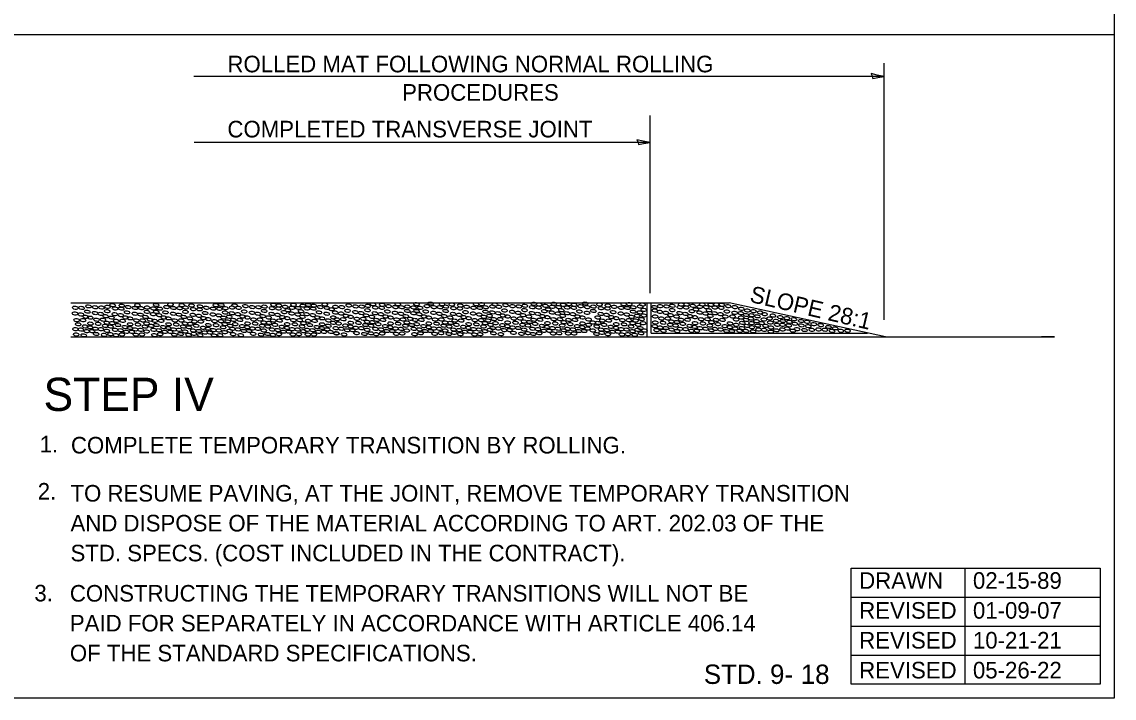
# Model space of a CAD drawing. Extents: x 100 to 888, y 575 to 1075.
# Drawn here: x 492.7 to 887.5, y 575 to 819.4 of the extents above; entities that cross this region are included whole.
import ezdxf

# ---------------------------------------------------------------- set-up
doc = ezdxf.new("R2010")
doc.units = 0
for name, color, linetype in [('Sheets_General Details', 7, 'Continuous'), ('Sheets_Major Grid', 7, 'Continuous'), ('Sheets_Minor Grid Horizontal', 7, 'Continuous')]:
    doc.layers.add(name, color=color, linetype=linetype)

msp = doc.modelspace()

# ---------------------------------------------------------------- linework, layer by layer
at = {"layer": 'Sheets_General Details'}
for p, q in [((100, 814.86), (887.5, 814.86)), ((804.39, 711.74), (804.39, 804.46)), ((804.39, 799.7), (554.86, 799.7)), ((719.74, 721.37), (719.74, 785.6)), ((719.74, 775.83), (554.95, 775.83)), ((510.39, 717.91), (748.39, 717.91)), ((718.74, 705.53), (718.74, 717.91)), ((720.15, 706.96), (720.15, 717.91)), ((804.81, 705.53), (748.39, 717.91)), ((720.15, 706.96), (798.3, 706.96)), ((510.39, 705.53), (865.93, 705.53)), ((865.93, 705.53), (861.23, 705.53))]:
    msp.add_line(p, q, dxfattribs=at)
for points in [[(799.69, 800.69), (800.08, 799.78), (800.22, 798.9), (802.04, 799.28), (804.39, 799.7), (801.89, 800.16)], [(715.03, 776.83), (715.42, 775.91), (715.56, 775.03), (717.38, 775.42), (719.74, 775.83), (717.23, 776.29)]]:
    msp.add_lwpolyline(points, close=True, dxfattribs=at)
for centre in [(511.91, 714.01), (512, 716.09), (514.29, 716.01), (516.35, 714.67), (516.76, 716.59), (519.14, 714.17), (519.22, 716.25), (521.52, 716.17), (523.57, 714.84), (523.65, 716.42), (525.54, 717), (526.36, 715.84), (528.66, 715.76), (528.83, 716.84), (530.72, 714.43), (531.13, 716.34), (533.59, 716), (534.49, 717), (535.89, 715.92), (537.94, 714.59), (538.02, 716.17), (540.24, 715.84), (541.22, 717.09), (541.31, 714.59), (542.54, 715.76), (544.59, 714.43), (545, 716.34), (546.4, 717.25), (547.46, 716), (549.76, 715.92), (550.5, 717), (551.82, 714.59), (551.9, 716.17), (554.03, 716.92), (554.61, 715.59), (556.91, 715.51), (557.07, 716.59), (558.96, 714.18), (559.37, 716.09), (561.83, 715.76), (562.82, 717), (564.13, 715.67), (564.79, 717.09), (566.19, 714.34), (566.27, 715.92), (568.65, 714.09), (568.73, 716.17), (569.63, 716.92), (571.03, 716.09), (573.08, 714.76), (573.49, 716.67), (575.87, 714.26), (575.96, 716.34), (578.25, 716.25), (580.31, 714.92), (580.39, 716.5), (583.1, 715.92), (583.67, 717.17), (585.4, 715.84), (585.56, 716.92), (587.45, 714.51), (587.86, 716.42), (588.85, 715.17), (590.24, 714.01), (590.32, 716.09), (590.9, 717.17), (592.62, 716), (593.61, 714.84), (594.26, 716.84), (595.74, 715.84), (596.24, 717.09), (598.04, 715.76), (598.21, 716.84), (600.09, 714.43), (600.5, 716.34), (602.23, 717.25), (602.97, 716), (604.63, 715.53), (606, 714.34), (606.08, 716.42), (608.13, 714), (608.38, 716.33), (610.43, 715), (610.84, 716.92), (613.22, 714.5), (613.3, 716.58), (615.36, 714.17), (615.6, 716.5), (617.66, 715.17), (617.74, 716.75), (619.63, 717.33), (620.36, 714.09), (620.45, 716.17), (622.75, 716.08), (622.91, 717.16), (624.8, 714.75), (625.21, 716.67), (627.59, 714.25), (627.67, 716.33), (628.58, 717.33), (629.97, 716.25), (632.02, 714.92), (632.11, 716.5), (634.24, 714.09), (634.32, 716.17), (635.31, 717.41), (635.39, 714.92), (636.62, 716.08), (638.67, 714.75), (639.08, 716.67), (640.48, 717.58), (641.47, 714.25), (641.55, 716.33), (643.85, 716.25), (644.58, 717.33), (645.9, 714.92), (645.98, 716.5), (648.12, 717.25), (648.69, 715.92), (650.99, 715.83), (651.16, 716.92), (653.04, 714.5), (653.45, 716.42), (655.83, 714), (655.92, 716.08), (656.9, 717.33), (658.22, 716), (658.87, 717.41), (660.27, 714.67), (660.35, 716.25), (662.73, 714.42), (662.81, 716.5), (663.72, 717.25), (664.87, 714.09), (665.11, 716.42), (667.16, 715.09), (667.57, 717), (669.96, 714.59), (670.04, 716.66), (672.09, 714.25), (672.34, 716.58), (674.39, 715.25), (674.47, 716.83), (677.1, 714.17), (677.18, 716.25), (677.76, 717.5), (679.48, 716.17), (679.65, 717.25), (681.53, 714.84), (681.94, 716.75), (682.93, 715.5), (684.32, 714.34), (684.41, 716.42), (684.98, 717.5), (686.46, 714), (686.71, 716.33), (687.69, 715.17), (688.35, 717.16), (689.74, 714.09), (689.83, 716.17), (690.32, 717.41), (692.13, 716.08), (692.29, 717.16), (694.18, 714.75), (694.59, 716.67), (696.31, 717.58), (696.97, 714.25), (697.05, 716.33), (699.25, 714.92), (699.33, 716.5), (701.46, 717.25), (702.04, 715.92), (704.34, 715.83), (704.5, 716.92), (706.39, 714.5), (706.8, 716.42), (709.18, 714), (709.26, 716.08), (710.25, 717.33), (711.56, 716), (712.22, 717.41), (713.62, 714.67), (713.7, 716.25), (716.08, 714.42), (716.16, 716.5), (717.06, 717.25), (717.48, 715.31), (721.41, 716.36), (721.54, 715.08), (723.3, 714.59), (723.39, 716.66), (725.44, 714.25), (725.68, 716.58), (727.74, 715.25), (727.82, 716.83), (730.45, 714.17), (730.53, 716.25), (731.02, 717.26), (732.83, 716.17), (732.99, 717.25), (734.88, 714.84), (735.29, 716.75), (736.28, 715.5), (737.67, 714.34), (737.75, 716.42), (738.62, 717.29), (739.81, 714), (740.05, 716.33), (741.04, 715.17), (741.69, 717.16), (743.09, 714.09), (743.17, 716.17), (743.75, 717.24), (745.47, 716.08), (745.64, 717.16), (747.52, 714.75), (747.93, 716.67), (750.32, 714.25), (750.4, 716.33), (752.61, 714.12), (752.77, 715.7), (754.91, 715.1), (757.16, 714.83), (759.63, 714.34), (512.49, 711.6), (513.06, 710.1), (514.05, 713.68), (514.79, 711.6), (515.77, 712.84), (517.41, 712.51), (517.5, 710.35), (519.71, 711.76), (520.29, 710.27), (521.27, 713.84), (522.01, 711.76), (523, 713.01), (523.41, 710.68), (525.13, 712.51), (525.3, 710.52), (526.28, 713.76), (526.86, 711.35), (528.42, 713.43), (529.16, 711.35), (530.14, 712.6), (531.78, 712.26), (531.86, 710.1), (533.51, 713.93), (534.08, 711.51), (534.66, 710.02), (535.64, 713.59), (536.38, 711.51), (537.37, 712.76), (537.78, 710.43), (539.01, 711.76), (540.16, 713.76), (540.73, 711.35), (542.29, 713.43), (543.03, 711.35), (544.02, 712.6), (545.66, 712.26), (545.74, 710.1), (547.38, 713.93), (547.96, 711.51), (548.53, 710.02), (549.52, 713.59), (550.26, 711.51), (551.24, 712.76), (551.65, 710.43), (553.38, 712.26), (553.54, 710.27), (554.53, 713.51), (555.1, 711.1), (556.66, 713.18), (557.4, 711.1), (558.38, 712.35), (560.03, 712.01), (561.75, 713.68), (562.33, 711.26), (563.89, 713.34), (564.63, 711.26), (565.61, 712.51), (566.02, 710.18), (567.09, 711.18), (567.66, 712.84), (569.22, 711.68), (569.8, 710.18), (570.78, 713.76), (571.52, 711.68), (572.51, 712.93), (574.15, 712.6), (574.23, 710.43), (576.45, 711.85), (577.02, 710.35), (578.01, 713.93), (578.75, 711.85), (579.73, 713.09), (580.14, 710.76), (581.87, 712.6), (582.03, 710.6), (583.02, 713.84), (583.59, 711.43), (585.15, 713.51), (585.89, 711.43), (586.87, 712.68), (588.52, 712.35), (588.6, 710.18), (590.82, 711.6), (591.39, 710.1), (592.38, 713.68), (593.12, 711.6), (594.1, 712.84), (594.51, 710.51), (595.66, 713.76), (596.24, 711.35), (597.8, 713.43), (598.53, 711.35), (599.52, 712.6), (601.16, 712.26), (601.24, 710.1), (602.89, 713.93), (603.46, 711.51), (605.28, 712.58), (605.28, 710.61), (606.57, 711.92), (607.15, 710.43), (608.87, 711.92), (609.85, 713.17), (611.5, 712.84), (611.58, 710.68), (613.8, 712.09), (614.37, 710.59), (616.1, 712.09), (617.08, 713.34), (617.49, 711.01), (619.22, 712.84), (619.38, 710.84), (620.94, 711.68), (621.51, 710.18), (622.5, 713.75), (623.24, 711.68), (624.22, 712.92), (625.87, 712.59), (625.95, 710.43), (628.17, 711.84), (628.74, 710.34), (629.73, 713.92), (630.46, 711.84), (631.45, 713.09), (631.86, 710.76), (633.09, 712.09), (634.82, 711.68), (635.39, 710.18), (636.38, 713.75), (637.11, 711.68), (638.1, 712.92), (639.74, 712.59), (639.82, 710.43), (642.04, 711.84), (642.62, 710.34), (643.6, 713.92), (644.34, 711.84), (645.32, 713.09), (645.73, 710.76), (647.46, 712.59), (647.62, 710.59), (648.61, 713.84), (649.18, 711.43), (650.74, 713.51), (651.48, 711.43), (652.47, 712.67), (654.11, 712.34), (654.19, 710.18), (656.41, 711.59), (656.98, 710.09), (657.97, 713.67), (658.71, 711.59), (659.69, 712.84), (660.1, 710.51), (661.17, 711.51), (661.75, 713.17), (663.31, 712.01), (663.88, 710.51), (665.6, 712.01), (666.59, 713.26), (668.23, 712.92), (668.31, 710.76), (670.53, 712.17), (671.11, 710.68), (672.83, 712.17), (673.81, 713.42), (674.22, 711.09), (675.95, 712.92), (676.11, 710.93), (677.67, 711.76), (678.25, 710.26), (679.23, 713.84), (679.97, 711.76), (680.96, 713.01), (682.6, 712.67), (682.68, 710.51), (684.9, 711.92), (685.47, 710.43), (687.2, 711.92), (688.18, 713.17), (688.59, 710.84), (690.32, 711.68), (690.89, 710.18), (691.88, 713.75), (692.62, 711.68), (693.6, 712.92), (695.25, 712.59), (695.33, 710.43), (697.54, 711.84), (699.08, 710.76), (700.81, 712.59), (700.97, 710.59), (701.96, 713.84), (702.53, 711.43), (704.09, 713.51), (704.83, 711.43), (705.81, 712.67), (707.46, 712.34), (707.54, 710.18), (709.76, 711.59), (710.33, 710.09), (711.32, 713.67), (712.06, 711.59), (713.04, 712.84), (713.45, 710.51), (714.52, 711.51), (715.09, 713.17), (716.65, 712.01), (717.23, 710.51), (717.43, 713.32), (721.58, 712.92), (721.66, 710.76), (723.88, 712.17), (724.45, 710.68), (726.18, 712.17), (727.16, 713.42), (727.57, 711.09), (729.3, 712.92), (729.46, 710.93), (731.02, 711.76), (731.6, 710.26), (732.58, 713.84), (733.32, 711.76), (734.3, 713.01), (735.95, 712.67), (736.03, 710.51), (738.25, 711.92), (738.82, 710.43), (740.55, 711.92), (741.53, 713.17), (741.94, 710.84), (743.67, 711.68), (744.24, 710.18), (745.23, 713.75), (745.96, 711.68), (746.95, 712.92), (748.67, 710.43), (749.57, 712.94), (750.89, 711.84), (752.71, 712.55), (753.09, 710.59), (754.48, 713.47), (754.48, 711.68), (756.25, 712.17), (756.41, 713.36), (756.41, 710.54), (758.23, 711.24), (758.55, 712.98), (760.01, 710.56), (760.91, 711.84), (761.13, 713.79), (762.95, 712.22), (763.22, 710.75), (764.18, 713.25), (765.31, 711.35), (766.81, 712.71), (767.72, 711.3), (769.22, 712.33), (770.13, 710.97), (771.79, 711.95), (772.06, 710.32), (774.36, 711.3), (776.56, 710.97), (778.92, 710.16), (512.08, 708.35), (512.32, 706.44), (514.05, 708.19), (515.03, 706.11), (515.61, 709.35), (516.18, 707.6), (517.33, 709.02), (518.07, 707.6), (519.3, 708.52), (519.55, 706.61), (521.27, 708.35), (522.42, 706.27), (522.83, 709.52), (523.41, 707.77), (524.72, 706.52), (524.8, 709.27), (526.45, 708.1), (526.69, 706.19), (527.43, 709.85), (528.42, 707.94), (528.83, 706.44), (529.98, 709.1), (530.55, 707.36), (531.7, 708.77), (532.44, 707.35), (533.67, 708.27), (533.92, 706.36), (535.64, 708.1), (536.05, 706.44), (537.2, 709.27), (537.78, 707.52), (539.5, 709.52), (540.32, 708.1), (540.57, 706.19), (541.31, 709.85), (542.29, 707.94), (542.7, 706.52), (543.85, 709.1), (544.43, 707.36), (545.58, 708.77), (546.31, 707.35), (547.55, 708.27), (547.79, 706.36), (549.52, 708.1), (550.09, 706.61), (551.08, 709.27), (551.65, 707.52), (552.97, 706.27), (553.05, 709.02), (554.69, 707.85), (554.85, 706.69), (555.68, 709.6), (556.66, 707.69), (557.07, 706.19), (558.22, 708.85), (558.8, 707.11), (559.94, 708.52), (560.11, 709.85), (560.68, 707.1), (561.92, 708.02), (562.16, 706.11), (562.9, 709.77), (563.89, 707.85), (564.3, 706.19), (565.45, 709.02), (566.02, 707.27), (567.83, 707.77), (567.99, 709.6), (568.81, 708.44), (569.06, 706.52), (570.78, 708.27), (571.77, 706.19), (572.34, 709.43), (572.92, 707.69), (574.07, 709.1), (574.81, 707.69), (576.04, 708.6), (576.28, 706.69), (578.01, 708.44), (579.16, 706.36), (579.57, 709.6), (580.14, 707.85), (581.46, 706.61), (581.54, 709.35), (583.18, 708.19), (583.43, 706.27), (584.17, 709.93), (585.15, 708.02), (585.56, 706.52), (586.71, 709.19), (587.29, 707.44), (588.43, 708.85), (589.17, 707.44), (590.41, 708.35), (590.65, 706.44), (592.38, 708.19), (592.79, 706.52), (593.94, 709.35), (594.51, 707.6), (595.82, 708.1), (596.07, 706.44), (596.81, 709.85), (597.8, 707.94), (598.21, 706.44), (599.36, 709.1), (599.93, 707.36), (601.08, 708.77), (601.82, 707.35), (603.05, 708.27), (603.46, 709.6), (604.31, 707.34), (606.16, 708.68), (606.39, 706.88), (606.41, 706.77), (608.13, 708.51), (609.12, 706.43), (609.69, 709.68), (610.27, 707.93), (611.41, 709.35), (612.15, 707.93), (613.39, 708.85), (613.63, 706.93), (615.36, 708.68), (616.51, 706.6), (616.92, 709.85), (617.49, 708.1), (618.81, 706.85), (618.89, 709.6), (620.53, 708.43), (620.78, 706.52), (622.5, 708.26), (622.91, 706.77), (624.06, 709.43), (624.63, 707.68), (625.78, 709.1), (626.52, 707.68), (627.75, 708.6), (628, 706.68), (629.73, 708.43), (630.14, 706.77), (631.29, 709.6), (631.86, 707.85), (633.58, 709.85), (634.4, 708.43), (634.65, 706.52), (636.38, 708.26), (636.79, 706.85), (637.94, 709.43), (638.51, 707.68), (639.66, 709.1), (640.4, 707.68), (641.63, 708.6), (641.88, 706.68), (643.6, 708.43), (644.17, 706.93), (645.16, 709.6), (645.74, 707.85), (647.05, 706.6), (647.13, 709.35), (648.77, 708.18), (648.94, 707.02), (649.76, 709.93), (650.74, 708.02), (651.16, 706.52), (652.3, 709.18), (652.88, 707.43), (654.03, 708.85), (654.77, 707.43), (656, 708.35), (656.25, 706.43), (657.97, 708.18), (658.38, 706.52), (659.53, 709.35), (660.1, 707.6), (661.91, 708.1), (662.07, 709.93), (662.9, 708.76), (663.14, 706.85), (664.87, 708.6), (665.85, 706.52), (666.43, 709.76), (667, 708.02), (668.15, 709.43), (668.89, 708.01), (670.12, 708.93), (670.37, 707.02), (672.09, 708.76), (673.24, 706.68), (673.65, 709.93), (674.23, 708.18), (675.54, 706.93), (675.62, 709.68), (677.26, 708.51), (677.51, 706.6), (679.23, 708.35), (679.65, 706.85), (680.79, 709.51), (681.37, 707.77), (682.52, 709.18), (683.26, 707.76), (684.49, 708.68), (684.74, 706.77), (686.46, 708.51), (686.87, 706.85), (688.02, 709.68), (688.59, 707.93), (689.91, 708.43), (690.15, 706.77), (691.88, 708.26), (692.29, 706.77), (693.44, 709.43), (694.01, 707.68), (695.16, 709.1), (695.9, 707.68), (697.13, 708.6), (697.54, 709.93), (699.08, 707.85), (700.4, 706.6), (700.48, 709.35), (702.12, 708.18), (702.28, 707.02), (703.11, 709.93), (704.09, 708.02), (704.5, 706.52), (705.65, 709.18), (706.23, 707.43), (707.37, 708.85), (708.11, 707.43), (709.35, 708.35), (709.59, 706.43), (711.32, 708.18), (711.73, 706.52), (712.88, 709.35), (713.45, 707.6), (714.17, 706.32), (715.26, 708.1), (715.42, 709.93), (716.24, 708.76), (716.49, 706.85), (717.75, 707.83), (721.5, 709.43), (722.08, 708.02), (723.47, 708.93), (724.54, 707.77), (725.44, 708.76), (727, 709.93), (727.57, 708.18), (728.97, 709.68), (729.49, 707.66), (730.61, 708.51), (732.58, 708.35), (734.14, 709.51), (734.72, 707.77), (735.86, 709.18), (736.6, 707.76), (737.84, 708.68), (739.81, 708.51), (741.37, 709.68), (741.94, 707.93), (743.25, 708.43), (745.23, 708.26), (746.79, 709.43), (747.36, 707.68), (748.51, 709.1), (749.25, 707.68), (750.48, 708.6), (750.89, 709.93), (752.15, 707.73), (752.98, 708.75), (754.43, 707.71), (754.8, 709.51), (756.52, 709.04), (756.97, 707.56), (758.66, 709.61), (758.93, 708.26), (761, 708.08), (761.47, 709.57), (763.4, 707.45), (763.43, 708.96), (765.41, 707.93), (765.63, 709.94), (767.56, 708.26), (767.61, 709.94), (769.35, 708.56), (769.86, 709.72), (771.38, 707.8), (772.86, 708.37), (774.42, 709.72), (775.6, 708.04), (776.94, 709.4), (778.22, 708.09), (780.63, 708.26), (781.44, 709.83), (782.94, 708.15), (784.28, 709.13), (785.51, 707.71), (786.69, 708.64), (788.71, 707.78), (791.14, 707.79)]:
    msp.add_ellipse(centre, major_axis=(-0.983, 0.145), ratio=0.591315, dxfattribs=at)
at = {"layer": 'Sheets_Major Grid'}
msp.add_lwpolyline([(100, 1075), (887.5, 1075), (887.5, 575), (100, 575)], close=True, dxfattribs=at)
at = {"layer": 'Sheets_Minor Grid Horizontal'}
for p, q in [((833.61, 580), (833.61, 622)), ((792.5, 611.5), (882.5, 611.5)), ((792.5, 601), (882.5, 601)), ((792.5, 590.5), (882.5, 590.5))]:
    msp.add_line(p, q, dxfattribs=at)
msp.add_lwpolyline([(882.5, 580), (792.5, 580), (792.5, 622), (882.5, 622)], close=True, dxfattribs=at)

# ---------------------------------------------------------------- texts
at = {"layer": 'Sheets_General Details'}
for s, height, p in [('ROLLED MAT FOLLOWING NORMAL ROLLING', 6, (567, 801.17)), ('PROCEDURES', 6, (630.15, 790.91)), ('COMPLETED TRANSVERSE JOINT', 6, (567, 777.64)), ('STEP IV', 12, (500.54, 678.8)), ('1.', 6, (499.14, 663.8)), ('COMPLETE TEMPORARY TRANSITION BY ROLLING.', 6, (510.44, 663.42)), ('2.', 6, (498.44, 646.75)), ('TO RESUME PAVING, AT THE JOINT, REMOVE TEMPORARY TRANSITION', 6, (510.28, 646.04)), ('AND DISPOSE OF THE MATERIAL ACCORDING TO ART. 202.03 OF THE', 6, (510.28, 635.24)), ('STD. SPECS. (COST INCLUDED IN THE CONTRACT).', 6, (510.28, 624.44)), ('3.', 6, (497.22, 609.96)), ('CONSTRUCTING THE TEMPORARY TRANSITIONS WILL NOT BE', 6, (510.05, 609.89)), ('PAID FOR SEPARATELY IN ACCORDANCE WITH ARTICLE 406.14', 6, (510.05, 599.09)), ('OF THE STANDARD SPECIFICATIONS.', 6, (510.05, 588.29))]:
    msp.add_text(s, height=height, dxfattribs=at).set_placement(p)
msp.add_text('SLOPE 28:1', height=6, rotation=346.8361, dxfattribs=at).set_placement((755.46, 718.26))
at = {"layer": 'Sheets_Minor Grid Horizontal'}
for s, height, p in [('DRAWN', 6, (795.35, 614.52)), ('02-15-89', 6, (836.46, 614.52)), ('REVISED', 6, (795.35, 603.72)), ('01-09-07', 6, (836.46, 603.72)), ('REVISED', 6, (795.35, 592.92)), ('10-21-21', 6, (836.46, 592.92)), ('STD. 9-', 7, (739.19, 580.14)), ('18 ', 7, (774.23, 580.14)), ('REVISED', 6, (795.35, 582.12)), ('05-26-22', 6, (836.46, 582.12))]:
    msp.add_text(s, height=height, dxfattribs=at).set_placement(p)

doc.saveas('drawing.dxf')
